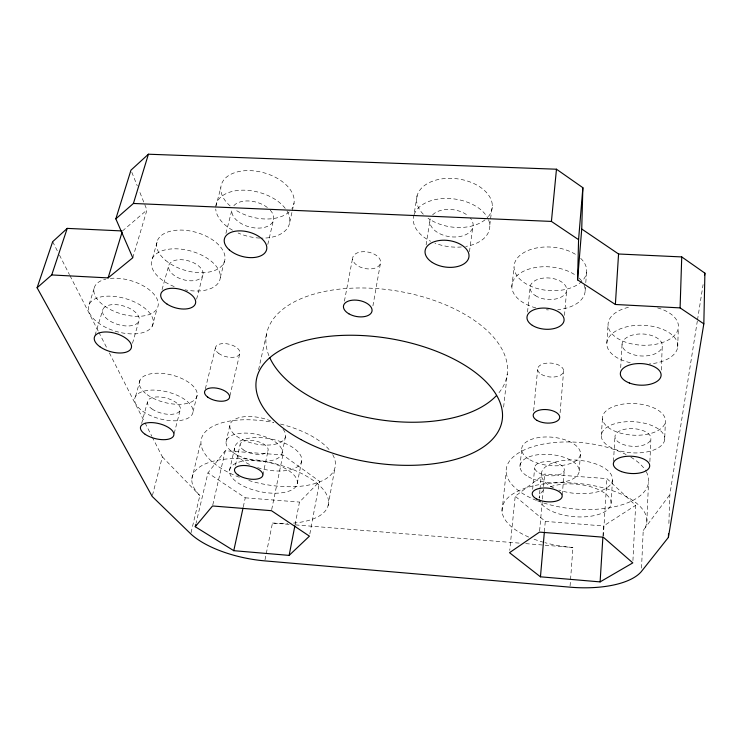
<?xml version="1.0" encoding="UTF-8"?>
<svg xmlns="http://www.w3.org/2000/svg" width="742" height="742" viewBox="0 0 742 742"><rect width="100%" height="100%" fill="white"/><g stroke="black" fill="none" stroke-linecap="round" stroke-linejoin="round"><path stroke-width="0.56" stroke-dasharray="3.71 2.78" d="M677.706 347.154L678.336 327.899M668.876 523.5L669.859 494.599L697.313 321.091M664.684 439.746A31.767 15.591 3.3 0 0 619.097 422.652A31.767 15.591 3.3 0 0 615.331 449.457A31.767 15.591 3.3 0 0 664.684 439.746L665.361 421.762A31.516 15.814 3.1 0 0 620.136 404.603A31.516 15.814 3.1 0 0 616.37 431.798A31.516 15.814 3.1 0 0 665.361 421.762M661.298 370.082L662.244 346.273A20.127 11.019 2.2 0 0 633.316 334.855A20.127 11.019 2.2 0 0 630.978 353.851A20.127 11.019 2.2 0 0 662.244 346.273M646.783 522.442L648.527 482.43M649.89 461.691L650.882 438.81A17.993 8.83 3.3 0 0 624.903 429.228A17.993 8.83 3.3 0 0 623.03 444.43A17.993 8.83 3.3 0 0 650.882 438.81M641.524 568.122L643.221 530.465L669.859 494.599M632.935 560.581L635.616 505.376L606.919 478.609L544.674 474.064L515.208 496.24L509.735 550.378M611.083 503.512L612.484 479.796M613.486 461.403L614.979 436.37M620.702 367.652L622.084 343.982M602.94 536.243L603.58 525.967L635.616 505.376M603.367 536.058L606.919 478.609M606.835 343.119L608.088 324.05M601.326 435.443L602.495 417.625M570.069 586.032L572.935 547.485A72.688 32.138 5.1 0 1 544.832 542.643M579.196 470.938L580.467 453.724M585.16 290.725L585.429 287.256M585.781 282.646L586.681 271.108M562.278 494.979L564.3 469.862M560.099 412.728L563.642 370.889M564.495 315.369L566.712 289.779M544.378 531.782L545.277 521.394L515.208 496.24M539.61 530.975L542.346 500.238M542.448 499.106L543.459 487.726M543.561 486.585L544.674 474.064M539.898 490.239L539.193 498.058A36.07 16.296 5 0 1 543.858 490.184M540 489.117L541.317 474.592M532.663 489.312L534.685 467.72M533.619 410.994L537.644 369.312M519.957 466.653L521.663 449.587M527.543 312.048L530.057 287.915M502.028 511.192L506.174 472.023M503.623 407.117L507.278 373.94M511.841 286.987L514.03 267.574M489.785 225.067L492.317 205.061M469.463 251.677L472.682 227.859M426.103 244.943L430.175 218.909A21.806 13.597 8 0 0 455.041 236.995A21.806 13.597 8 0 0 470.372 218.102M697.499 319.95L703.091 284.566M417.143 195.619L413.869 215.477A38.482 24.004 8 0 0 430.648 241.252M372.92 305.871L380.46 263.28A14.163 8.375 10.7 0 0 361.512 251.826A14.163 8.375 10.7 0 0 357.867 265.877A14.163 8.375 10.7 0 0 380.46 263.28M328.103 505.654L334.948 467.822M309.85 533.915L319.644 481.4L282.878 454.957L225.28 450.756L207.945 472.923L196.036 523.351M344.409 301.169L352.728 257.52M295.075 524.77L299.471 502.074L319.644 481.4M297.199 483.765A34.494 15.22 11.5 0 0 249.368 460.439A34.494 15.22 11.5 0 0 243.673 486.177A34.494 15.22 11.5 0 0 297.199 483.765L301.614 461.236M265.005 559.765L272.481 523.017A69.498 30.005 11.4 0 0 287.766 523.416M282.127 452.963L285.503 436.556M271.683 509.578L282.878 454.957M262.835 475.251L268.14 450.199M243.302 506.814L245.259 497.817L207.945 472.923M289.677 222.415L292.098 211.646M292.339 210.57L294.036 203.03M235.464 465.336L240.111 444.662M258.578 369.683L266.638 333.696M229.519 470.484L234.62 448.01M226.06 441.889L229.853 425.518M212.806 504.857L225.28 450.756M267.788 244.433L273.696 219.075M229.862 395.996L239.935 353.007M191.028 532.747L199.858 495.554A69.498 30.005 11.4 0 1 227.608 458.908A69.498 30.005 11.4 0 1 320.108 486.093A69.498 30.005 11.4 0 1 293.507 523.082M191.826 479.017L200.952 441.369M205.349 388.789L215.384 348.044M193.059 411.522L197.224 394.818M220.318 277.452L224.993 258.912M225.911 233.415L231.801 210.32A21.462 12.846 14.9 0 0 259.496 228.082A21.462 12.846 14.9 0 0 268.734 208.66M174.203 433.411L180.436 409.009M152.453 495.331L162.359 456.887L152.388 437.326M196.611 299.165L202.881 275.134A17.725 9.767 15.7 0 0 179.74 259.709A17.725 9.767 15.7 0 0 174.889 275.913A17.725 9.767 15.7 0 0 202.881 275.134M215.737 206.972L220.81 187.661M141.639 423.478L147.343 402.433M152.212 326.276A33.492 17.066 16.3 0 0 112.506 296.262A33.492 17.066 16.3 0 0 97.796 322.547A33.492 17.066 16.3 0 0 152.212 326.276L157.137 308.561M135.591 396.376L140.219 379.663M162.053 289.612L168.74 265.58M132.503 343.314L138.698 321.592A18.977 9.665 16.3 0 0 116.002 304.647A18.977 9.665 16.3 0 0 107.942 319.635A18.977 9.665 16.3 0 0 138.698 321.592M152.472 258.281L157.796 239.74M132.781 257.762L146.944 210.014L138.949 190.082M95.032 335.319L102.962 309.191M89.151 304.396L94.679 286.616M122.458 230.957L146.944 210.014M245.259 497.817L299.471 502.074M545.277 521.394L603.58 525.967M272.481 523.017L289.742 524.427M295.502 524.9L519.984 543.172M525.735 543.636L572.935 547.485M162.359 456.887L199.858 495.554M52.663 241.697L57.384 250.972M59.481 255.09L69.451 274.651M69.98 275.681L98.324 331.275M98.853 332.305L107.247 348.777M109.352 352.895L144.514 421.883M145.042 422.912L151.869 436.296M131.807 172.255L137.27 185.89M580.661 258.337A36.404 21.768 4.5 0 1 554.849 290.706A36.404 21.768 4.5 0 1 516.052 259.932A36.404 21.768 4.5 0 1 576.321 254.896M584.075 285.03A36.748 21.509 4.6 0 1 557.761 309.711M548.477 309.915A36.748 21.509 4.6 0 1 546.4 309.766M535.854 307.921A36.748 21.509 4.6 0 1 517.703 275.022A36.748 21.509 4.6 0 1 574.679 274.651M579.066 278.074A36.748 21.509 4.6 0 1 581.96 281.32M630.255 362.69A35.514 19.45 2.2 0 1 614.905 331.6A35.514 19.45 2.2 0 1 672.762 335.532A35.514 19.45 2.2 0 1 649.278 363.979M657.56 307.893A35.208 19.691 2 0 1 670.722 338.519A35.208 19.691 2 0 1 615.016 336.636A35.208 19.691 2 0 1 630.088 306.965M289.195 211.832A37.517 22.928 15.1 0 1 235.4 209.893M230.178 205.979A37.517 22.928 15.1 0 1 228.879 175.409A37.517 22.928 15.1 0 1 275.616 177.403A37.517 22.928 15.1 0 1 291.903 208.613M287.052 211.043A37.879 22.677 14.9 0 1 260.887 238.108M259.737 238.071A37.879 22.677 14.9 0 1 238.08 232.988M232.506 230.187A37.879 22.677 14.9 0 1 215.727 208.984M215.839 205.979A37.879 22.677 14.9 0 1 245.695 190.221A37.879 22.677 14.9 0 1 285.791 209.123M488.524 219.715A38.482 24.004 8 0 1 465.753 246.427M461.385 246.975A38.482 24.004 8 0 1 434.905 243.126M414.194 214.475A38.482 24.004 8 0 1 449.856 198.55A38.482 24.004 8 0 1 488.06 218.667M432.577 214.911A21.806 13.597 8 0 1 468.285 215.987M233.841 205.682A21.462 12.846 14.9 0 1 268.001 208.02M268.947 355.743A122.013 64.944 9.5 0 1 397.489 291.068A122.013 64.944 9.5 0 1 497.901 394.002M174.194 286.579A35.468 19.533 15.7 0 1 160.764 251.306A35.468 19.533 15.7 0 1 217.712 268.316A35.468 19.533 15.7 0 1 185.008 289.807M282.999 429.228A28.382 13.31 12 0 1 260.182 444.69A28.382 13.31 12 0 1 230.734 422.931A28.382 13.31 12 0 1 273.585 422.272M423.302 214.234A38.102 24.254 7.9 0 1 428.19 183.172A38.102 24.254 7.9 0 1 477.208 185.268A38.102 24.254 7.9 0 1 488.013 216.998M485.045 219.817A38.102 24.254 7.9 0 1 428.013 218.213M110.373 278.389A33.214 17.298 16.5 0 1 158.25 303.33A33.214 17.298 16.5 0 1 112.803 310.731A33.214 17.298 16.5 0 1 105.809 279.131M553.606 487.902A35.699 16.658 4.9 0 1 563.224 460.494A35.699 16.658 4.9 0 1 612.428 480.315A35.699 16.658 4.9 0 1 558.902 490.035M550.536 486.78A36.07 16.296 5 0 1 606.223 494.367A36.07 16.296 5 0 1 585.8 516.775A36.07 16.296 5 0 1 539.286 499.125M249.488 464.446A34.16 15.573 11.6 0 1 250.796 437.956A34.16 15.573 11.6 0 1 301.595 457.99A34.16 15.573 11.6 0 1 257.196 467.488M646.263 471.727A71.455 33.362 4.9 0 1 620.711 505.181A71.455 33.362 4.9 0 1 541.79 502.362M540.705 501.991A71.455 33.362 4.9 0 1 537.477 500.813M536.42 500.396A71.455 33.362 4.9 0 1 522.127 450.96A71.455 33.362 4.9 0 1 626.146 454.568M630.839 457.155A71.455 33.362 4.9 0 1 645.753 470.827M528.731 537.078A72.688 32.138 5.1 0 1 513.13 493.764A72.688 32.138 5.1 0 1 605.37 488.44A72.688 32.138 5.1 0 1 643.221 530.465M543.719 542.337A72.688 32.138 5.1 0 1 532.904 538.775M332.685 454.614A68.357 31.192 11.6 0 1 315.628 483.339A68.357 31.192 11.6 0 1 248.783 480.491M239.341 477.264A68.357 31.192 11.6 0 1 203.215 434.608A68.357 31.192 11.6 0 1 273.659 422.541M280.476 424.062A68.357 31.192 11.6 0 1 329.986 450.663M243.459 449.94A14.293 6.548 11.9 0 0 267.38 451.776A14.293 6.548 11.9 0 0 251.566 440.405A14.293 6.548 11.9 0 0 243.459 449.94M538.952 472.886A14.859 7.003 5.4 0 0 563.772 471.643A14.859 7.003 5.4 0 0 545.75 461.645A14.859 7.003 5.4 0 0 538.952 472.886M535.316 295.585A18.364 10.75 4.6 0 0 566.044 292.534A18.364 10.75 4.6 0 0 543.775 278.046A18.364 10.75 4.6 0 0 535.316 295.585M541.391 374.376A13.031 6.956 5 0 0 563.178 372.66A13.031 6.956 5 0 0 547.355 363.088A13.031 6.956 5 0 0 541.391 374.376M218.473 353.229A12.549 6.428 13.5 0 0 239.323 354.583A12.549 6.428 13.5 0 0 225.188 343.62A12.549 6.428 13.5 0 0 218.473 353.229M165.438 260.219A35.152 19.784 15.9 0 0 223.398 263.8A35.152 19.784 15.9 0 0 183.562 230.168A35.152 19.784 15.9 0 0 165.438 260.219M232.626 452.221A28.586 13.096 11.9 0 0 280.55 456.089A28.586 13.096 11.9 0 0 249.219 433.263A28.586 13.096 11.9 0 0 232.626 452.221M528.295 476.754A29.726 14.015 5.4 0 0 578.064 474.49A29.726 14.015 5.4 0 0 542.365 454.354A29.726 14.015 5.4 0 0 528.295 476.754M529.927 459.817A29.504 14.237 5.3 0 0 579.335 457.332A29.504 14.237 5.3 0 0 543.932 437.029A29.504 14.237 5.3 0 0 529.927 459.817M147.129 394.642A29.689 14.181 14.2 0 0 195.999 398.315A29.689 14.181 14.2 0 0 161.617 373.347A29.689 14.181 14.2 0 0 147.129 394.642M142.631 411.161A29.912 13.968 14.1 0 0 191.853 414.954A29.912 13.968 14.1 0 0 157.109 390.227A29.912 13.968 14.1 0 0 142.631 411.161M151.943 408.935A16.945 7.912 14.1 0 0 179.787 410.975A16.945 7.912 14.1 0 0 159.938 397.007A16.945 7.912 14.1 0 0 151.943 408.935"/><path stroke-width="1.11" d="M703.833 323.837L704.9 273.149L681.74 256.927L618.559 253.996L581.728 229.009L582.869 187.698L556.472 169.213L148.409 154.215L130.963 170.159L115.835 218.862L132.781 257.762L108.109 277.907L51.727 274.948L37.1 287.748L152.175 496.426L190.759 533.878A70.675 28.715 11.3 0 0 264.773 560.878L569.986 587.163A73.977 30.793 5.4 0 0 641.376 571.544L668.403 537.375L703.833 323.837L680.089 307.884L615.378 304.489L577.582 279.882L578.574 239.666L582.869 187.698M680.089 307.884L681.74 256.927M668.403 537.375L668.523 533.906M615.378 304.489L618.559 253.996M600.111 581.895L632.815 562.881L603.302 537.208L539.508 532.107L509.504 552.688L540.454 576.812L600.111 581.895L602.866 537.384M577.582 279.882L581.728 229.009M540.454 576.812L544.276 532.932M578.574 239.666L551.417 221.422L556.472 169.213M704.538 275.43L704.9 273.149M195.777 524.473L195.248 526.718L233.767 550.685L289.139 555.396L294.852 525.902M233.767 550.685L243.061 507.936M115.835 218.862L133.421 203.466L148.409 154.215M108.109 277.907L122.124 232.042M51.727 274.948L67.234 228.388L121.308 230.901M37.1 287.748L52.663 241.697L67.234 228.388M195.248 526.718L212.537 505.979L271.461 510.691L309.433 536.151L289.139 555.396M133.421 203.466L551.417 221.422M496.556 395.486A122.013 64.944 9.5 0 1 375.99 419.156A122.013 64.944 9.5 0 1 269.736 357.588M237.904 474.852A14.45 6.381 11.8 0 0 262.084 476.781A14.45 6.381 11.8 0 0 246.019 465.586A14.45 6.381 11.8 0 0 237.904 474.852M536.568 498.93A15.035 6.836 5.6 0 0 561.657 497.854A15.035 6.836 5.6 0 0 543.413 487.986A15.035 6.836 5.6 0 0 536.568 498.93M167.154 304.155A17.966 9.572 15.4 0 0 195.471 303.543A17.966 9.572 15.4 0 0 171.921 288.276A17.966 9.572 15.4 0 0 167.154 304.155M532.311 325.348A18.633 10.555 4.9 0 0 563.447 322.52A18.633 10.555 4.9 0 0 540.835 308.18A18.633 10.555 4.9 0 0 532.311 325.348M537.032 420.417A13.31 6.715 5.3 0 0 559.255 418.961A13.31 6.715 5.3 0 0 543.061 409.575A13.31 6.715 5.3 0 0 537.032 420.417M621.518 471.606A18.216 8.626 3.6 0 0 649.686 466.264A18.216 8.626 3.6 0 0 623.382 456.757A18.216 8.626 3.6 0 0 621.518 471.606M229.343 249.915A21.768 12.614 14.6 0 0 265.617 251.928A21.768 12.614 14.6 0 0 241.586 230.92A21.768 12.614 14.6 0 0 229.343 249.915M207.751 397.128A12.8 6.196 13.2 0 0 229 398.612A12.8 6.196 13.2 0 0 214.466 387.899A12.8 6.196 13.2 0 0 207.751 397.128M348.87 313.801A14.497 8.116 10.6 0 0 371.928 311.473A14.497 8.116 10.6 0 0 352.469 300.185A14.497 8.116 10.6 0 0 348.87 313.801M629.392 383.002A20.396 10.796 2.5 0 0 661.066 375.749A20.396 10.796 2.5 0 0 631.739 364.396A20.396 10.796 2.5 0 0 629.392 383.002M300.937 439.561A124.554 62.634 9.4 0 0 500.841 425.695A124.554 62.634 9.4 0 0 335.838 335.746A124.554 62.634 9.4 0 0 300.937 439.561M432.336 262.492A22.13 13.356 8 0 0 468.545 258.485A22.13 13.356 8 0 0 440.201 240.408A22.13 13.356 8 0 0 432.336 262.492M99.836 346.672A19.218 9.46 16 0 0 130.954 348.749A19.218 9.46 16 0 0 107.85 332.026A19.218 9.46 16 0 0 99.836 346.672M145.154 434.293A17.14 7.717 13.9 0 0 173.285 436.435A17.14 7.717 13.9 0 0 153.112 422.671A17.14 7.717 13.9 0 0 145.154 434.293"/></g></svg>
